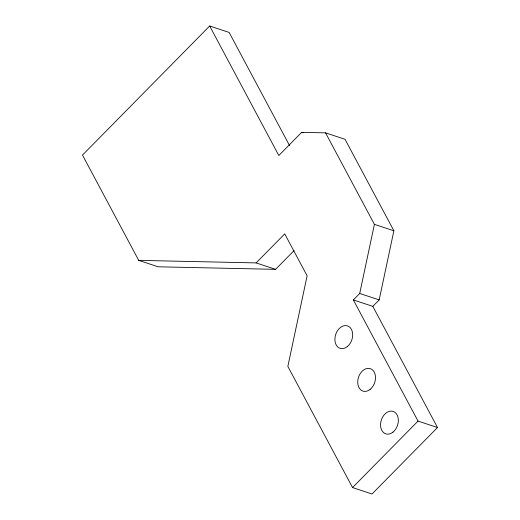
<?xml version="1.0" encoding="UTF-8"?>
<svg xmlns="http://www.w3.org/2000/svg" width="520" height="520" viewBox="0 0 520 520"><rect width="100%" height="100%" fill="white"/><g stroke="black" fill="none" stroke-linecap="round" stroke-linejoin="round"><path stroke-width="0.78" d="M138.71 260.37L256.12 262.906L284.726 233.87L307.119 275.815L287.846 366.405L352.541 487.565L372.015 494L437.509 427.525L418.041 421.09L353.347 299.93L359.704 293.475L374.406 224.354L325.553 132.853L301.672 132.34L278.824 155.519L209.671 26L82.492 155.077L138.71 260.37L158.178 266.799L275.587 269.341L294.099 250.556M353.347 299.93L372.814 306.358L379.178 299.904L393.881 230.783L345.026 139.288L325.553 132.853M352.541 487.565L418.041 421.09M209.671 26L229.138 32.435L289.543 145.561M301.672 132.34L303.167 132.834M374.406 224.354L393.881 230.783M359.704 293.475L379.178 299.904M256.12 262.906L275.587 269.341M372.814 306.358L437.509 427.525M347.308 346.6A11.817 8.508 -71.7 0 0 349.089 326.683A11.817 8.508 -71.7 0 0 334.951 338.039A11.817 8.508 -71.7 0 0 347.308 346.6M370.143 389.363A11.817 8.508 -71.7 0 0 371.917 369.447A11.817 8.508 -71.7 0 0 357.779 380.803A11.817 8.508 -71.7 0 0 370.143 389.363M392.977 432.126A11.817 8.508 -71.7 0 0 394.751 412.21A11.817 8.508 -71.7 0 0 380.614 423.566A11.817 8.508 -71.7 0 0 392.977 432.126"/></g></svg>
